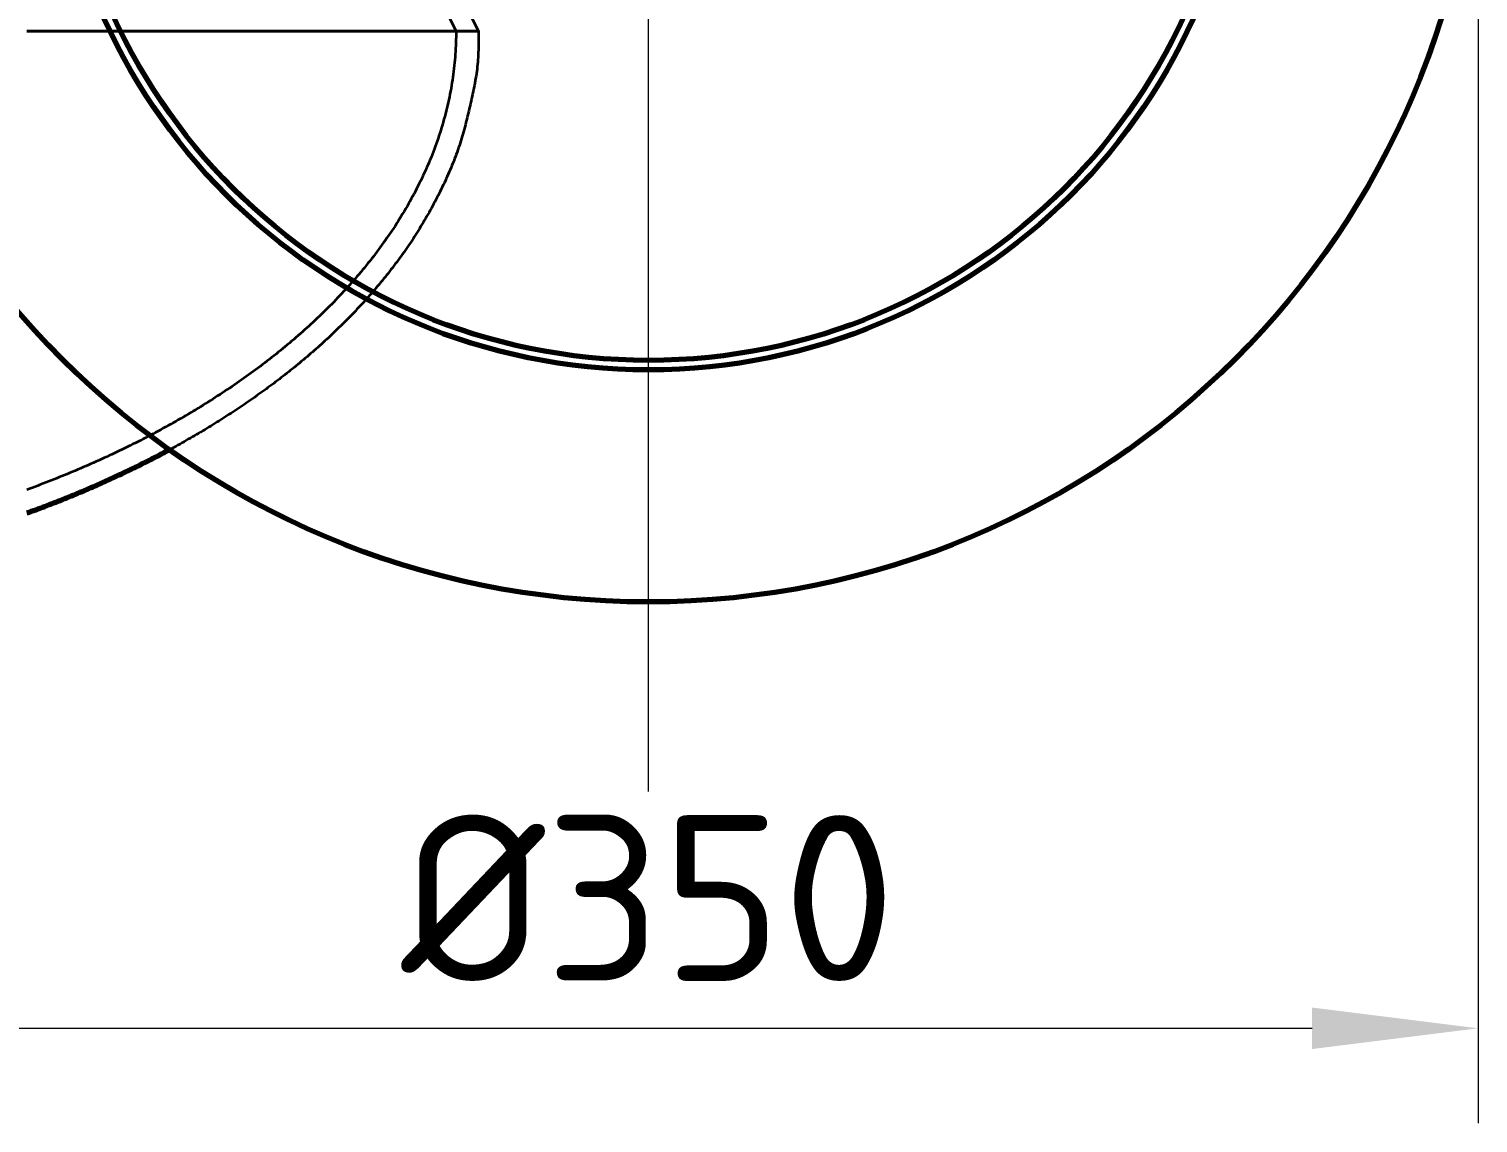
# Model space of a CAD drawing. Header units: millimetres. Extents: x 0 to 2382, y 0 to 420.
# Drawn here: x 299.42 to 330, y 205.5 to 228.6 of the extents above; entities that cross this region are included whole.
import ezdxf

# ---------------------------------------------------------------- set-up
doc = ezdxf.new("R2010")
doc.units = ezdxf.units.MM
doc.linetypes.add('IRAM-E-TRAZOS', pattern=[5, 4, -1])
doc.linetypes.add('IRAM-F-TRAZO-PUNTO', pattern=[20, 15, -2, 1, -2])
for name, color, linetype, lineweight in [('01-VISIBLE', 7, 'CONTINUOUS', 70), ('02-OCULTA', 4, 'IRAM-E-TRAZOS', 35), ('03-EJE', 1, 'IRAM-F-TRAZO-PUNTO', 18), ('04-COTA', 3, 'CONTINUOUS', 18)]:
    doc.layers.add(name, color=color, linetype=linetype, lineweight=lineweight)
doc.styles.add('ISO3098', font='isocpeur.ttf')
doc.dimstyles.new('FLAMA-IRAM', dxfattribs={"dimtxt": 3.5, "dimasz": 3.5, "dimexe": 2, "dimexo": 1.5, "dimgap": 1, "dimtad": 1, "dimdec": 1, "dimtxsty": 'ISO3098', "dimblk": 'IRAM_FLECHA', "dimblk1": 'IRAM_FLECHA', "dimblk2": 'IRAM_FLECHA', "dimcen": 2.5, "dimclrd": 256, "dimclre": 256, "dimclrt": 256, "dimazin": 3, "dimtfac": 1, "dimtmove": 0, "dimatfit": 3, "dimlwd": 18, "dimlwe": 18})

# ---------------------------------------------------------------- blocks, each defined once
blk = doc.blocks.new('IRAM_FLECHA')
blk.add_solid([(0, 0), (-1, 0.125), (-1, -0.125)])

msp = doc.modelspace()

# ---------------------------------------------------------------- linework, layer by layer
at = {"layer": '01-VISIBLE'}
msp.add_lwpolyline([(302.393, 219.714), (302.349, 219.69), (302.304, 219.667), (302.26, 219.643), (302.216, 219.62), (302.172, 219.596), (302.128, 219.573), (302.083, 219.55), (302.039, 219.527), (301.994, 219.504), (301.95, 219.481), (301.905, 219.459), (301.861, 219.436), (301.816, 219.414), (301.771, 219.391), (301.726, 219.369), (301.681, 219.347), (301.636, 219.325), (301.591, 219.303), (301.546, 219.281), (301.501, 219.26), (301.456, 219.238), (301.411, 219.217), (301.366, 219.195), (301.321, 219.174), (301.275, 219.153), (301.23, 219.132), (301.184, 219.111), (301.139, 219.09), (301.093, 219.069), (301.048, 219.049), (301.002, 219.028), (300.957, 219.008), (300.911, 218.987), (300.865, 218.967), (300.819, 218.947), (300.774, 218.927), (300.728, 218.907), (300.682, 218.887), (300.636, 218.868), (300.59, 218.848), (300.544, 218.828), (300.498, 218.809), (300.451, 218.79), (300.405, 218.771), (300.359, 218.751), (300.313, 218.732), (300.266, 218.714), (300.22, 218.695), (300.174, 218.676), (300.127, 218.657), (300.081, 218.639), (300.034, 218.621), (299.988, 218.602), (299.941, 218.584), (299.894, 218.566), (299.848, 218.548), (299.801, 218.53), (299.754, 218.512), (299.708, 218.495), (299.661, 218.477), (299.614, 218.459), (299.567, 218.442), (299.52, 218.425), (299.473, 218.407), (299.426, 218.39), (299.379, 218.373)], dxfattribs=at)
for radius in [17.5, 12.6, 12.4]:
    msp.add_circle((312.5, 234), radius, dxfattribs=at)
at = {"layer": '02-OCULTA'}
for p, q in [((307.962, 229.5), (308.437, 228.55)), ((308.437, 229.5), (308.912, 228.55))]:
    msp.add_line(p, q, dxfattribs=at)
for points in [[(308.437, 228.55), (308.387, 228.55), (308.337, 228.55), (308.287, 228.55), (308.237, 228.55), (308.187, 228.55), (308.137, 228.55), (308.087, 228.55), (308.037, 228.55), (307.987, 228.55), (307.937, 228.55), (307.887, 228.55), (307.837, 228.55), (307.787, 228.55), (307.737, 228.55), (307.687, 228.55), (307.636, 228.55), (307.586, 228.55), (307.536, 228.55), (307.486, 228.55), (307.436, 228.55), (307.386, 228.55), (307.336, 228.55), (307.286, 228.55), (307.236, 228.55), (307.186, 228.55), (307.136, 228.55), (307.086, 228.55), (307.036, 228.55), (306.986, 228.55), (306.936, 228.55), (306.885, 228.55), (306.835, 228.55), (306.785, 228.55), (306.735, 228.55), (306.685, 228.55), (306.635, 228.55), (306.585, 228.55), (306.535, 228.55), (306.485, 228.55), (306.435, 228.55), (306.385, 228.55), (306.335, 228.55), (306.285, 228.55), (306.235, 228.55), (306.185, 228.55), (306.134, 228.55), (306.084, 228.55), (306.034, 228.55), (305.984, 228.55), (305.934, 228.55), (305.884, 228.55), (305.834, 228.55), (305.784, 228.55), (305.734, 228.55), (305.684, 228.55), (305.634, 228.55), (305.584, 228.55), (305.534, 228.55), (305.484, 228.55), (305.434, 228.55), (305.383, 228.55), (305.333, 228.55), (305.283, 228.55), (305.233, 228.55), (305.183, 228.55), (305.133, 228.55), (305.083, 228.55), (305.033, 228.55), (304.983, 228.55), (304.933, 228.55), (304.883, 228.55), (304.833, 228.55), (304.783, 228.55), (304.733, 228.55), (304.683, 228.55), (304.632, 228.55), (304.582, 228.55), (304.532, 228.55), (304.482, 228.55), (304.432, 228.55), (304.382, 228.55), (304.332, 228.55), (304.282, 228.55), (304.232, 228.55), (304.182, 228.55), (304.132, 228.55), (304.082, 228.55), (304.032, 228.55), (303.982, 228.55), (303.932, 228.55), (303.882, 228.55), (303.831, 228.55), (303.781, 228.55), (303.731, 228.55), (303.681, 228.55), (303.631, 228.55), (303.581, 228.55), (303.531, 228.55), (303.481, 228.55), (303.431, 228.55), (303.381, 228.55), (303.331, 228.55), (303.281, 228.55), (303.231, 228.55), (303.181, 228.55), (303.131, 228.55), (303.08, 228.55), (303.03, 228.55), (302.98, 228.55), (302.93, 228.55), (302.88, 228.55), (302.83, 228.55), (302.78, 228.55), (302.73, 228.55), (302.68, 228.55), (302.63, 228.55), (302.58, 228.55), (302.53, 228.55), (302.48, 228.55), (302.43, 228.55), (302.38, 228.55), (302.329, 228.55), (302.279, 228.55), (302.229, 228.55), (302.179, 228.55), (302.129, 228.55), (302.079, 228.55), (302.029, 228.55), (301.979, 228.55), (301.929, 228.55), (301.879, 228.55), (301.829, 228.55), (301.779, 228.55), (301.729, 228.55), (301.679, 228.55), (301.629, 228.55), (301.578, 228.55), (301.528, 228.55), (301.478, 228.55), (301.428, 228.55), (301.378, 228.55), (301.328, 228.55), (301.278, 228.55), (301.228, 228.55), (301.178, 228.55), (301.128, 228.55), (301.078, 228.55), (301.028, 228.55), (300.978, 228.55), (300.928, 228.55), (300.878, 228.55), (300.827, 228.55), (300.777, 228.55), (300.727, 228.55), (300.677, 228.55), (300.627, 228.55), (300.577, 228.55), (300.527, 228.55), (300.477, 228.55), (300.427, 228.55), (300.377, 228.55), (300.327, 228.55), (300.277, 228.55), (300.227, 228.55), (300.177, 228.55), (300.127, 228.55), (300.077, 228.55), (300.026, 228.55), (299.976, 228.55), (299.926, 228.55), (299.876, 228.55), (299.826, 228.55), (299.776, 228.55), (299.726, 228.55), (299.676, 228.55), (299.626, 228.55), (299.576, 228.55), (299.526, 228.55), (299.476, 228.55), (299.426, 228.55), (299.376, 228.55)], [(299.382, 228.55), (299.432, 228.55), (299.482, 228.55), (299.532, 228.55), (299.582, 228.55), (299.632, 228.55), (299.683, 228.55), (299.733, 228.55), (299.783, 228.55), (299.833, 228.55), (299.883, 228.55), (299.933, 228.55), (299.984, 228.55), (300.034, 228.55), (300.084, 228.55), (300.134, 228.55), (300.184, 228.55), (300.234, 228.55), (300.285, 228.55), (300.335, 228.55), (300.385, 228.55), (300.435, 228.55), (300.485, 228.55), (300.535, 228.55), (300.586, 228.55), (300.636, 228.55), (300.686, 228.55), (300.736, 228.55), (300.786, 228.55), (300.836, 228.55), (300.887, 228.55), (300.937, 228.55), (300.987, 228.55), (301.037, 228.55), (301.087, 228.55), (301.137, 228.55), (301.187, 228.55), (301.238, 228.55), (301.288, 228.55), (301.338, 228.55), (301.388, 228.55), (301.438, 228.55), (301.488, 228.55), (301.539, 228.55), (301.589, 228.55), (301.639, 228.55), (301.689, 228.55), (301.739, 228.55), (301.789, 228.55), (301.84, 228.55), (301.89, 228.55), (301.94, 228.55), (301.99, 228.55), (302.04, 228.55), (302.09, 228.55), (302.141, 228.55), (302.191, 228.55), (302.241, 228.55), (302.291, 228.55), (302.341, 228.55), (302.391, 228.55), (302.442, 228.55), (302.492, 228.55), (302.542, 228.55), (302.592, 228.55), (302.642, 228.55), (302.692, 228.55), (302.743, 228.55), (302.793, 228.55), (302.843, 228.55), (302.893, 228.55), (302.943, 228.55), (302.993, 228.55), (303.044, 228.55), (303.094, 228.55), (303.144, 228.55), (303.194, 228.55), (303.244, 228.55), (303.294, 228.55), (303.344, 228.55), (303.395, 228.55), (303.445, 228.55), (303.495, 228.55), (303.545, 228.55), (303.595, 228.55), (303.645, 228.55), (303.696, 228.55), (303.746, 228.55), (303.796, 228.55), (303.846, 228.55), (303.896, 228.55), (303.946, 228.55), (303.997, 228.55), (304.047, 228.55), (304.097, 228.55), (304.147, 228.55), (304.197, 228.55), (304.247, 228.55), (304.298, 228.55), (304.348, 228.55), (304.398, 228.55), (304.448, 228.55), (304.498, 228.55), (304.548, 228.55), (304.599, 228.55), (304.649, 228.55), (304.699, 228.55), (304.749, 228.55), (304.799, 228.55), (304.849, 228.55), (304.9, 228.55), (304.95, 228.55), (305, 228.55), (305.05, 228.55), (305.1, 228.55), (305.15, 228.55), (305.2, 228.55), (305.251, 228.55), (305.301, 228.55), (305.351, 228.55), (305.401, 228.55), (305.451, 228.55), (305.501, 228.55), (305.552, 228.55), (305.602, 228.55), (305.652, 228.55), (305.702, 228.55), (305.752, 228.55), (305.802, 228.55), (305.853, 228.55), (305.903, 228.55), (305.953, 228.55), (306.003, 228.55), (306.053, 228.55), (306.103, 228.55), (306.154, 228.55), (306.204, 228.55), (306.254, 228.55), (306.304, 228.55), (306.354, 228.55), (306.404, 228.55), (306.455, 228.55), (306.505, 228.55), (306.555, 228.55), (306.605, 228.55), (306.655, 228.55), (306.705, 228.55), (306.756, 228.55), (306.806, 228.55), (306.856, 228.55), (306.906, 228.55), (306.956, 228.55), (307.006, 228.55), (307.056, 228.55), (307.107, 228.55), (307.157, 228.55), (307.207, 228.55), (307.257, 228.55), (307.307, 228.55), (307.357, 228.55), (307.408, 228.55), (307.458, 228.55), (307.508, 228.55), (307.558, 228.55), (307.608, 228.55), (307.658, 228.55), (307.709, 228.55), (307.759, 228.55), (307.809, 228.55), (307.859, 228.55), (307.909, 228.55), (307.959, 228.55), (308.01, 228.55), (308.06, 228.55), (308.11, 228.55), (308.16, 228.55), (308.21, 228.55), (308.26, 228.55), (308.311, 228.55), (308.361, 228.55), (308.411, 228.55), (308.461, 228.55), (308.511, 228.55), (308.561, 228.55), (308.612, 228.55), (308.662, 228.55), (308.712, 228.55), (308.762, 228.55), (308.812, 228.55), (308.862, 228.55), (308.912, 228.55)], [(308.437, 228.55), (308.437, 228.489), (308.437, 228.429), (308.435, 228.368), (308.433, 228.307), (308.431, 228.246), (308.428, 228.186), (308.425, 228.125), (308.421, 228.065), (308.416, 228.004), (308.411, 227.944), (308.405, 227.883), (308.399, 227.823), (308.392, 227.762), (308.385, 227.702), (308.377, 227.642), (308.369, 227.582), (308.36, 227.522), (308.35, 227.462), (308.34, 227.402), (308.33, 227.342), (308.319, 227.282), (308.307, 227.223), (308.295, 227.163), (308.283, 227.104), (308.27, 227.044), (308.256, 226.985), (308.242, 226.926), (308.228, 226.867), (308.213, 226.808), (308.197, 226.75), (308.181, 226.691), (308.165, 226.633), (308.148, 226.574), (308.13, 226.516), (308.112, 226.458), (308.094, 226.4), (308.075, 226.343), (308.056, 226.285), (308.036, 226.228), (308.016, 226.17), (307.995, 226.113), (307.974, 226.056), (307.952, 226), (307.93, 225.943), (307.908, 225.887), (307.885, 225.83), (307.861, 225.774), (307.838, 225.719), (307.813, 225.663), (307.789, 225.607), (307.764, 225.552), (307.738, 225.497), (307.712, 225.442), (307.686, 225.387), (307.659, 225.333), (307.632, 225.278), (307.605, 225.224), (307.577, 225.17), (307.549, 225.117), (307.52, 225.063), (307.491, 225.01), (307.462, 224.957), (307.432, 224.904), (307.402, 224.851), (307.371, 224.798), (307.34, 224.746), (307.309, 224.694), (307.278, 224.642), (307.246, 224.591), (307.213, 224.539), (307.181, 224.488), (307.148, 224.437), (307.115, 224.386), (307.081, 224.335), (307.047, 224.285), (307.013, 224.235), (306.978, 224.185), (306.943, 224.135), (306.908, 224.086), (306.873, 224.037), (306.837, 223.988), (306.801, 223.939), (306.764, 223.89), (306.728, 223.842), (306.691, 223.794), (306.654, 223.746), (306.616, 223.698), (306.578, 223.65), (306.54, 223.603), (306.502, 223.556), (306.463, 223.509), (306.425, 223.462), (306.385, 223.416), (306.346, 223.37), (306.306, 223.324), (306.266, 223.278), (306.226, 223.232), (306.186, 223.187), (306.145, 223.142), (306.104, 223.097), (306.063, 223.052), (306.022, 223.008), (305.98, 222.964), (305.938, 222.92), (305.896, 222.876), (305.854, 222.832), (305.812, 222.789), (305.769, 222.746), (305.726, 222.703), (305.683, 222.66), (305.64, 222.618), (305.596, 222.575), (305.552, 222.533), (305.508, 222.491), (305.464, 222.45), (305.42, 222.408), (305.375, 222.367), (305.331, 222.326), (305.286, 222.285), (305.24, 222.244), (305.195, 222.204), (305.15, 222.164), (305.104, 222.124), (305.058, 222.084), (305.012, 222.044), (304.966, 222.005), (304.919, 221.966), (304.873, 221.927), (304.826, 221.888), (304.779, 221.849), (304.732, 221.811), (304.685, 221.773), (304.638, 221.735), (304.59, 221.697), (304.542, 221.66), (304.494, 221.622), (304.446, 221.585), (304.398, 221.548), (304.35, 221.511), (304.301, 221.475), (304.253, 221.438), (304.204, 221.402), (304.155, 221.366), (304.106, 221.331), (304.057, 221.295), (304.008, 221.26), (303.958, 221.224), (303.908, 221.189), (303.859, 221.155), (303.809, 221.12), (303.759, 221.085), (303.709, 221.051), (303.658, 221.017), (303.608, 220.983), (303.558, 220.95), (303.507, 220.916), (303.456, 220.883), (303.405, 220.85), (303.354, 220.817), (303.303, 220.784), (303.252, 220.751), (303.2, 220.719), (303.149, 220.687), (303.097, 220.655), (303.046, 220.623), (302.994, 220.591), (302.942, 220.56), (302.89, 220.528), (302.838, 220.497), (302.786, 220.466), (302.733, 220.436), (302.681, 220.405), (302.628, 220.375), (302.576, 220.344), (302.523, 220.314), (302.47, 220.284), (302.417, 220.255), (302.364, 220.225), (302.311, 220.196), (302.258, 220.167), (302.204, 220.137), (302.151, 220.109), (302.097, 220.08), (302.044, 220.051), (301.99, 220.023), (301.936, 219.995), (301.882, 219.967), (301.829, 219.939), (301.775, 219.911), (301.72, 219.884), (301.666, 219.856), (301.612, 219.829), (301.558, 219.802), (301.503, 219.775), (301.449, 219.749), (301.394, 219.722), (301.339, 219.696), (301.284, 219.669), (301.23, 219.643), (301.175, 219.617), (301.12, 219.592), (301.065, 219.566), (301.01, 219.541), (300.954, 219.515), (300.899, 219.49), (300.844, 219.465), (300.788, 219.441), (300.733, 219.416), (300.677, 219.391), (300.622, 219.367), (300.566, 219.343), (300.51, 219.319), (300.454, 219.295), (300.398, 219.271), (300.342, 219.248), (300.286, 219.224), (300.23, 219.201), (300.174, 219.178), (300.118, 219.155), (300.062, 219.132), (300.005, 219.11), (299.949, 219.087), (299.892, 219.065), (299.836, 219.043), (299.779, 219.021), (299.723, 218.999), (299.666, 218.977), (299.609, 218.955), (299.552, 218.934), (299.496, 218.913), (299.439, 218.891), (299.382, 218.87)], [(299.401, 228.55), (299.496, 228.55), (299.591, 228.55), (299.686, 228.55), (299.781, 228.55), (299.876, 228.55), (299.971, 228.55), (300.066, 228.55), (300.162, 228.55), (300.257, 228.55), (300.352, 228.55), (300.447, 228.55), (300.542, 228.55), (300.637, 228.55), (300.732, 228.55), (300.827, 228.55), (300.923, 228.55), (301.018, 228.55), (301.113, 228.55), (301.208, 228.55), (301.303, 228.55), (301.398, 228.55), (301.493, 228.55), (301.588, 228.55), (301.684, 228.55), (301.779, 228.55), (301.874, 228.55), (301.969, 228.55), (302.064, 228.55), (302.159, 228.55), (302.254, 228.55), (302.349, 228.55), (302.445, 228.55), (302.54, 228.55), (302.635, 228.55), (302.73, 228.55), (302.825, 228.55), (302.92, 228.55), (303.015, 228.55), (303.11, 228.55), (303.206, 228.55), (303.301, 228.55), (303.396, 228.55), (303.491, 228.55), (303.586, 228.55), (303.681, 228.55), (303.776, 228.55), (303.871, 228.55), (303.967, 228.55), (304.062, 228.55), (304.157, 228.55), (304.252, 228.55), (304.347, 228.55), (304.442, 228.55), (304.537, 228.55), (304.632, 228.55), (304.728, 228.55), (304.823, 228.55), (304.918, 228.55), (305.013, 228.55), (305.108, 228.55), (305.203, 228.55), (305.298, 228.55), (305.393, 228.55), (305.489, 228.55), (305.584, 228.55), (305.679, 228.55), (305.774, 228.55), (305.869, 228.55), (305.964, 228.55), (306.059, 228.55), (306.154, 228.55), (306.25, 228.55), (306.345, 228.55), (306.44, 228.55), (306.535, 228.55), (306.63, 228.55), (306.725, 228.55), (306.82, 228.55), (306.915, 228.55), (307.011, 228.55), (307.106, 228.55), (307.201, 228.55), (307.296, 228.55), (307.391, 228.55), (307.486, 228.55), (307.581, 228.55), (307.676, 228.55), (307.772, 228.55), (307.867, 228.55), (307.962, 228.55), (308.057, 228.55), (308.152, 228.55), (308.247, 228.55), (308.342, 228.55), (308.437, 228.55)], [(308.912, 228.55), (308.862, 228.55), (308.812, 228.55), (308.762, 228.55), (308.712, 228.55), (308.662, 228.55), (308.612, 228.55), (308.562, 228.55), (308.512, 228.55), (308.462, 228.55), (308.412, 228.55), (308.362, 228.55), (308.312, 228.55), (308.262, 228.55), (308.212, 228.55), (308.162, 228.55), (308.112, 228.55), (308.062, 228.55), (308.012, 228.55), (307.962, 228.55), (307.912, 228.55), (307.862, 228.55), (307.812, 228.55), (307.762, 228.55), (307.712, 228.55), (307.662, 228.55), (307.612, 228.55), (307.562, 228.55), (307.512, 228.55), (307.462, 228.55), (307.412, 228.55), (307.362, 228.55), (307.312, 228.55), (307.262, 228.55), (307.212, 228.55), (307.162, 228.55), (307.112, 228.55), (307.062, 228.55), (307.012, 228.55), (306.962, 228.55), (306.912, 228.55), (306.862, 228.55), (306.812, 228.55), (306.762, 228.55), (306.712, 228.55), (306.662, 228.55), (306.612, 228.55), (306.562, 228.55), (306.512, 228.55), (306.462, 228.55), (306.412, 228.55), (306.362, 228.55), (306.312, 228.55), (306.262, 228.55), (306.212, 228.55), (306.162, 228.55), (306.112, 228.55), (306.062, 228.55), (306.012, 228.55), (305.962, 228.55), (305.912, 228.55), (305.862, 228.55), (305.812, 228.55), (305.762, 228.55), (305.712, 228.55), (305.662, 228.55), (305.612, 228.55), (305.562, 228.55), (305.512, 228.55), (305.462, 228.55), (305.412, 228.55), (305.362, 228.55), (305.312, 228.55), (305.262, 228.55), (305.212, 228.55), (305.162, 228.55), (305.112, 228.55), (305.062, 228.55), (305.012, 228.55), (304.962, 228.55), (304.912, 228.55), (304.862, 228.55), (304.812, 228.55), (304.762, 228.55), (304.712, 228.55), (304.662, 228.55), (304.612, 228.55), (304.562, 228.55), (304.512, 228.55), (304.462, 228.55), (304.412, 228.55), (304.362, 228.55), (304.312, 228.55), (304.262, 228.55), (304.212, 228.55), (304.162, 228.55), (304.112, 228.55), (304.062, 228.55), (304.012, 228.55), (303.962, 228.55), (303.912, 228.55), (303.862, 228.55), (303.812, 228.55), (303.762, 228.55), (303.712, 228.55), (303.662, 228.55), (303.612, 228.55), (303.562, 228.55), (303.512, 228.55), (303.462, 228.55), (303.412, 228.55), (303.362, 228.55), (303.312, 228.55), (303.262, 228.55), (303.212, 228.55), (303.162, 228.55), (303.112, 228.55), (303.062, 228.55), (303.012, 228.55), (302.962, 228.55), (302.912, 228.55), (302.862, 228.55), (302.812, 228.55), (302.762, 228.55), (302.712, 228.55), (302.662, 228.55), (302.612, 228.55), (302.562, 228.55), (302.512, 228.55), (302.462, 228.55), (302.412, 228.55), (302.362, 228.55), (302.312, 228.55), (302.262, 228.55), (302.212, 228.55), (302.162, 228.55), (302.112, 228.55), (302.062, 228.55), (302.012, 228.55), (301.962, 228.55), (301.912, 228.55), (301.862, 228.55), (301.812, 228.55), (301.762, 228.55), (301.712, 228.55), (301.662, 228.55), (301.612, 228.55), (301.562, 228.55), (301.512, 228.55), (301.462, 228.55), (301.412, 228.55), (301.362, 228.55), (301.312, 228.55), (301.262, 228.55), (301.212, 228.55), (301.162, 228.55), (301.112, 228.55), (301.062, 228.55), (301.012, 228.55), (300.962, 228.55), (300.912, 228.55), (300.862, 228.55), (300.812, 228.55), (300.762, 228.55), (300.712, 228.55), (300.662, 228.55), (300.612, 228.55), (300.562, 228.55), (300.512, 228.55), (300.462, 228.55), (300.412, 228.55), (300.362, 228.55), (300.312, 228.55), (300.262, 228.55), (300.212, 228.55), (300.162, 228.55), (300.112, 228.55), (300.062, 228.55), (300.012, 228.55), (299.962, 228.55), (299.912, 228.55), (299.862, 228.55), (299.812, 228.55), (299.762, 228.55), (299.712, 228.55), (299.662, 228.55), (299.612, 228.55), (299.562, 228.55), (299.512, 228.55), (299.462, 228.55), (299.412, 228.55)], [(308.912, 228.55), (308.912, 228.5), (308.912, 228.45), (308.911, 228.4), (308.911, 228.35), (308.91, 228.299), (308.91, 228.249), (308.909, 228.199), (308.908, 228.149), (308.906, 228.099), (308.904, 228.049), (308.901, 227.999), (308.898, 227.949), (308.895, 227.899), (308.89, 227.849), (308.885, 227.799), (308.88, 227.749), (308.873, 227.699), (308.866, 227.65), (308.858, 227.6), (308.85, 227.551), (308.841, 227.502), (308.832, 227.452), (308.822, 227.403), (308.812, 227.354), (308.802, 227.305), (308.791, 227.256), (308.781, 227.207), (308.77, 227.158), (308.76, 227.109), (308.749, 227.06), (308.738, 227.011), (308.727, 226.962), (308.716, 226.913), (308.704, 226.864), (308.693, 226.816), (308.681, 226.767), (308.67, 226.718), (308.658, 226.67), (308.645, 226.621), (308.633, 226.572), (308.62, 226.524), (308.607, 226.476), (308.593, 226.427), (308.579, 226.379), (308.565, 226.331), (308.551, 226.283), (308.536, 226.235), (308.521, 226.187), (308.506, 226.14), (308.49, 226.092), (308.474, 226.044), (308.457, 225.997), (308.44, 225.95), (308.423, 225.903), (308.405, 225.856), (308.387, 225.809), (308.369, 225.763), (308.35, 225.716), (308.331, 225.67), (308.312, 225.624), (308.292, 225.578), (308.272, 225.532), (308.251, 225.486), (308.231, 225.44), (308.21, 225.395), (308.189, 225.349), (308.167, 225.304), (308.145, 225.259), (308.123, 225.214), (308.101, 225.169), (308.079, 225.124), (308.056, 225.079), (308.033, 225.035), (308.01, 224.99), (307.986, 224.946), (307.963, 224.902), (307.939, 224.858), (307.915, 224.814), (307.89, 224.77), (307.866, 224.726), (307.841, 224.683), (307.816, 224.639), (307.791, 224.596), (307.766, 224.553), (307.74, 224.509), (307.714, 224.466), (307.688, 224.424), (307.662, 224.381), (307.636, 224.338), (307.609, 224.296), (307.582, 224.253), (307.555, 224.211), (307.528, 224.169), (307.501, 224.127), (307.473, 224.085), (307.445, 224.044), (307.417, 224.002), (307.388, 223.961), (307.36, 223.92), (307.331, 223.879), (307.302, 223.838), (307.273, 223.797), (307.243, 223.757), (307.214, 223.716), (307.184, 223.676), (307.154, 223.636), (307.124, 223.596), (307.093, 223.556), (307.063, 223.516), (307.032, 223.477), (307.001, 223.437), (306.97, 223.398), (306.939, 223.359), (306.907, 223.32), (306.876, 223.281), (306.844, 223.242), (306.812, 223.204), (306.779, 223.165), (306.747, 223.127), (306.715, 223.089), (306.682, 223.051), (306.649, 223.013), (306.616, 222.975), (306.583, 222.938), (306.549, 222.9), (306.516, 222.863), (306.482, 222.826), (306.448, 222.789), (306.414, 222.752), (306.38, 222.715), (306.346, 222.679), (306.311, 222.642), (306.277, 222.606), (306.242, 222.57), (306.207, 222.534), (306.172, 222.498), (306.137, 222.462), (306.102, 222.427), (306.066, 222.391), (306.031, 222.356), (305.995, 222.321), (305.959, 222.286), (305.923, 222.251), (305.887, 222.216), (305.851, 222.181), (305.815, 222.147), (305.778, 222.112), (305.742, 222.078), (305.705, 222.044), (305.668, 222.01), (305.631, 221.976), (305.594, 221.943), (305.557, 221.909), (305.519, 221.876), (305.482, 221.843), (305.444, 221.809), (305.406, 221.776), (305.368, 221.744), (305.33, 221.711), (305.292, 221.678), (305.254, 221.646), (305.216, 221.614), (305.177, 221.581), (305.139, 221.549), (305.1, 221.517), (305.061, 221.486), (305.022, 221.454), (304.983, 221.423), (304.944, 221.391), (304.905, 221.36), (304.866, 221.329), (304.826, 221.298), (304.787, 221.267), (304.747, 221.236), (304.708, 221.206), (304.668, 221.175), (304.628, 221.145), (304.588, 221.115), (304.548, 221.085), (304.507, 221.055), (304.467, 221.025), (304.427, 220.995), (304.386, 220.966), (304.346, 220.936), (304.305, 220.907), (304.264, 220.878), (304.223, 220.849), (304.183, 220.82), (304.142, 220.791), (304.1, 220.762), (304.059, 220.734), (304.018, 220.705), (303.977, 220.677), (303.935, 220.649), (303.894, 220.621), (303.852, 220.593), (303.81, 220.565), (303.768, 220.537), (303.727, 220.51), (303.685, 220.482), (303.643, 220.455), (303.601, 220.428), (303.558, 220.401), (303.516, 220.374), (303.474, 220.347), (303.431, 220.32), (303.389, 220.294), (303.346, 220.267), (303.304, 220.241), (303.261, 220.215), (303.218, 220.188), (303.175, 220.162), (303.132, 220.136), (303.09, 220.111), (303.046, 220.085), (303.003, 220.059), (302.96, 220.034), (302.917, 220.009), (302.874, 219.984), (302.83, 219.958), (302.787, 219.934), (302.743, 219.909), (302.7, 219.884), (302.656, 219.859), (302.612, 219.835), (302.568, 219.81), (302.524, 219.786), (302.481, 219.762), (302.437, 219.738), (302.393, 219.714)]]:
    msp.add_lwpolyline(points, dxfattribs=at)
for radius in [17.5, 17.5, 17.5, 12.6, 12.6, 12.6, 12.6, 12.6, 12.6, 12.6, 12.4, 12.4, 12.4, 12.4, 12.4, 12.4, 12.4]:
    msp.add_circle((312.5, 234), radius, dxfattribs=at)
at = {"layer": '03-EJE'}
for p, q in [((312.5, 212.5), (312.5, 255.5)), ((312.5, 216.2), (312.5, 251.8))]:
    msp.add_line(p, q, dxfattribs=at)

# ---------------------------------------------------------------- dimensions: what is measured, and where the dimension line sits
at = {"layer": '04-COTA'}
msp.add_linear_dim(base=(295, 207.5), p1=(295, 234), p2=(330, 234), dimstyle='FLAMA-IRAM', override={"dimlfac": 10, "dimpost": '%%c<>'}, dxfattribs=at).render()

doc.saveas('drawing.dxf')
